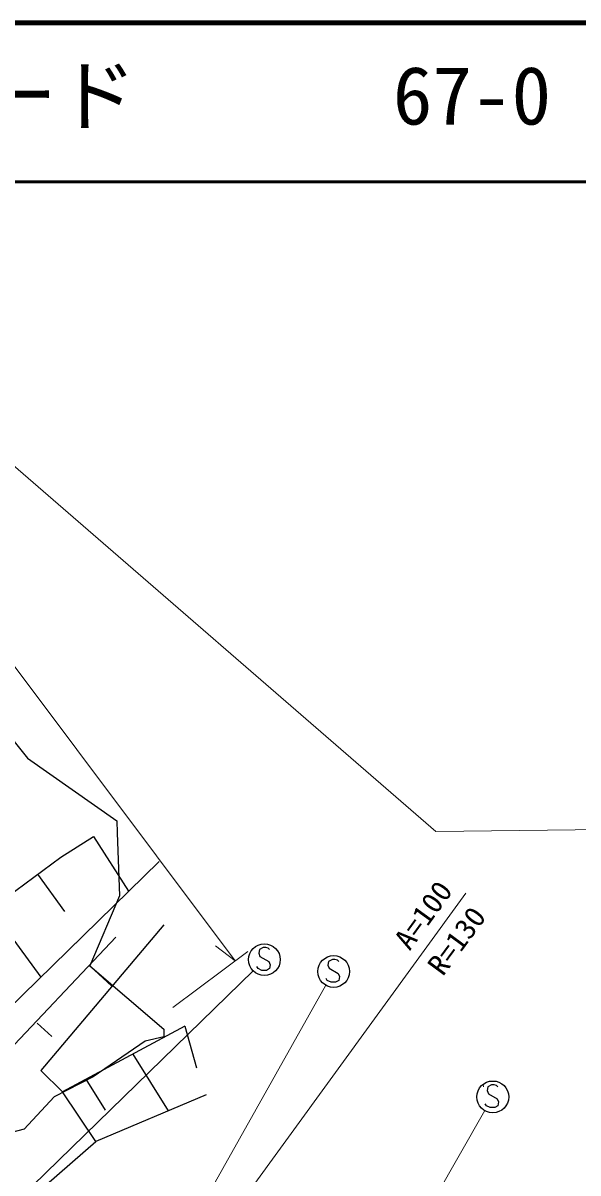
# Model space of a CAD drawing. Units: millimetres, scale not verified. Extents: x 40000 to 680000, y 20000 to 380000.
# Drawn here: x 138222 to 173188, y 307535 to 380000 of the extents above; entities that cross this region are included whole.
import ezdxf
from ezdxf.enums import TextEntityAlignment as Align

# ---------------------------------------------------------------- set-up
doc = ezdxf.new("R2010")
doc.units = ezdxf.units.MM
doc.header["$LTSCALE"] = 1000
for name, color, linetype, lineweight in [('M-BGD', 7, 'Continuous', 25), ('M-BMK-ROW', 30, 'Continuous', 25), ('M-STR-HTXT', 7, 'Continuous', 13), ('M-STR-STRC', 7, 'Continuous', 25), ('M-TTL', 2, 'Continuous', 140), ('M-TTL-LINE', 7, 'Continuous', 50)]:
    doc.layers.add(name, color=color, linetype=linetype, lineweight=lineweight)
doc.layers.add('M-TTL-TXT', color=7, linetype='Continuous')
doc.styles.add('ＭＳ ゴシック', font='')
doc.styles.get('ＭＳ ゴシック').set_extended_font_data('MS Gothic')

msp = doc.modelspace()

# ---------------------------------------------------------------- linework, layer by layer
at = {"layer": 'M-BGD'}
for p, q in [((140611, 327440), (142667, 328746)), ((142667, 328746), (144865, 325288)), ((131586, 320824), (140611, 327440)), ((139134, 326357), (140845, 324023)), ((136180, 324191), (139341, 319879)), ((147092, 323170), (139341, 314003)), ((134169, 311915), (144081, 322390)), ((142426, 320586), (143823, 319304)), ((139115, 316979), (140041, 316128)), ((148420, 316779), (140708, 312660)), ((148420, 316779), (149145, 314161)), ((145134, 315023), (147371, 311460)), ((142183, 313448), (143404, 311504)), ((149756, 312470), (142809, 309528))]:
    msp.add_line(p, q, dxfattribs=at)
for points in [[(146791, 327174), (136265, 316867), (133978, 314649), (133127, 315649)], [(138231, 304114), (139834, 304744), (142177, 302791), (141483, 304118), (139695, 306800), (142809, 309528), (140708, 312660), (139341, 314003)]]:
    msp.add_lwpolyline(points, dxfattribs=at)
at = {"layer": 'M-BMK-ROW'}
msp.add_lwpolyline([(117200, 344822), (120627, 348244), (123993, 349095), (126122, 349312), (136931, 335643), (138503, 333685), (144131, 329724), (144154, 328974), (144303, 325001), (142426, 320586), (147103, 316589), (147088, 316109), (145912, 315840), (142646, 313594), (140176, 312329), (138294, 310304), (132978, 308909), (133553, 307013), (163407, 288977), (171251, 284562), (174059, 291074)], dxfattribs=at)
at = {"layer": 'M-STR-HTXT'}
for p, q in [((118451, 368738), (164230, 329060)), ((116713, 367436), (151582, 320898)), ((242766, 329976), (164230, 329060)), ((140572, 290057), (166123, 325165)), ((151582, 320898), (150346, 321847)), ((152382, 321498), (147661, 317960)), ((132665, 300728), (152717, 320281)), ((142452, 292986), (157302, 319361)), ((167222, 313132), (167233, 312961)), ((152779, 286103), (167324, 311464))]:
    msp.add_line(p, q, dxfattribs=at)
at = {"layer": 'M-STR-STRC'}
for points in [[(153753, 321619), (153673, 321699), (153513, 321739), (153353, 321739), (153113, 321619), (153073, 321379), (153153, 321179), (153713, 320859), (153793, 320659), (153753, 320419), (153553, 320299), (153273, 320299), (153033, 320419), (152953, 320539)], [(158112, 320872), (158032, 320953), (157872, 320992), (157712, 320992), (157472, 320872), (157432, 320633), (157512, 320433), (158072, 320113), (158152, 319912), (158112, 319673), (157912, 319553), (157632, 319552), (157392, 319673), (157312, 319793)], [(168141, 312972), (168061, 313052), (167901, 313092), (167741, 313092), (167501, 312972), (167461, 312732), (167541, 312532), (168101, 312212), (168181, 312012), (168141, 311772), (167941, 311652), (167661, 311652), (167421, 311772), (167341, 311892)]]:
    msp.add_lwpolyline(points, dxfattribs=at)
for centre in [(153433, 320979), (157792, 320232), (167821, 312332)]:
    msp.add_circle(centre, 1000, dxfattribs=at)
at = {"layer": 'M-TTL'}
msp.add_line((680000, 380000), (40000, 380000), dxfattribs=at)
at = {"layer": 'M-TTL-LINE'}
msp.add_line((40000, 370000), (680000, 370000), dxfattribs=at)

# ---------------------------------------------------------------- texts
at = {"layer": 'M-STR-HTXT', "style": 'ＭＳ ゴシック', "width": 1.05}
for s, rotation, p in [('A=100', 54, (162906, 321262)), ('R=130', 53.6, (164992, 319643))]:
    msp.add_text(s, height=1320, rotation=rotation, dxfattribs=at).set_placement(p, align=Align.BOTTOM_LEFT)
at = {"layer": 'M-TTL-TXT', "style": 'ＭＳ ゴシック'}
for s, p in [('図面コード', (120380, 372500)), ('67-0', (161521, 372500))]:
    msp.add_text(s, height=3666, dxfattribs=at).set_placement(p, align=Align.BOTTOM_LEFT)

doc.saveas('drawing.dxf')
